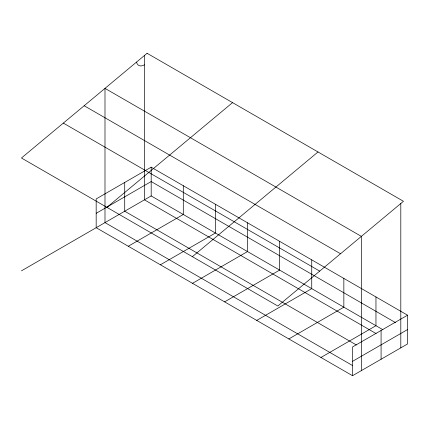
<?xml version="1.0" encoding="UTF-8"?>
<svg xmlns="http://www.w3.org/2000/svg" width="429" height="429" viewBox="0 0 429 429"><rect width="100%" height="100%" fill="white"/><g stroke="black" fill="none" stroke-linecap="round" stroke-linejoin="round"><path stroke-width="0.64" d="M106.907 207.341L232.55 102.622M192.364 256.681L318.007 151.963M96.171 213.32L151.185 181.558L395.49 322.608M21.45 270.844L151.185 195.94L151.185 167.176L96.171 198.938L96.171 227.702L352.541 375.713L407.55 343.956L407.55 315.192L151.094 167.128M128.282 246.241L183.296 214.479L183.296 185.714M160.392 264.779L215.406 233.022L215.406 204.258M192.503 283.317L247.517 251.56L247.517 222.796M224.614 301.855L279.628 270.098L279.628 241.334M256.724 320.399L311.738 288.637L311.738 259.872M288.835 338.937L343.849 307.175L343.849 278.41M320.946 357.475L375.96 325.713L375.96 296.948M407.55 315.192L352.541 346.948L352.541 375.713M352.541 361.331L407.55 329.574M84.164 105.738L340.529 253.748M63.331 123.096L319.702 271.112M151.094 195.892L382.85 329.692M376.104 333.59L144.434 199.839L144.434 55.502M356.386 344.975L124.716 211.224L124.716 182.459M352.745 365.647L104.992 222.608L104.992 88.374L361.363 236.384L361.363 370.618M400.804 203.512L400.804 347.849M381.081 330.469L381.081 359.234M144.434 64.849A11.444 6.607 -60 0 1 136.535 62.087M147.093 53.287L21.45 158.006L277.815 306.016L403.464 201.298L147.093 53.287"/></g></svg>
